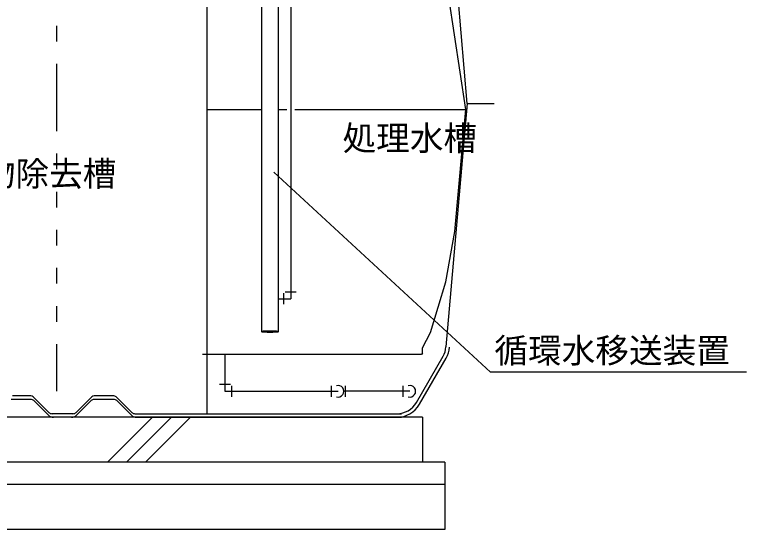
# Model space of a CAD drawing. Units: millimetres, scale not verified. Extents: x -9604 to 7714, y -6452 to 5625.
# Drawn here: x -5521 to -3890, y -3133 to -1985 of the extents above; entities that cross this region are included whole.
import ezdxf
from ezdxf.enums import TextEntityAlignment as Align

# ---------------------------------------------------------------- set-up
doc = ezdxf.new("R2010")
doc.units = ezdxf.units.MM
doc.header["$LTSCALE"] = 30
for name, color, linetype, lineweight in [('0-0_KUTAI', 4, 'Continuous', 25), ('0-1_KIKI', 3, 'Continuous', 25), ('0-2_SEISAKU', 2, 'Continuous', 25), ('0-8_FUTA', 3, 'Continuous', 25), ('0-E_0D', 3, 'Continuous', 25), ('1-1_11', 3, 'Continuous', 25), ('1-4_14', 3, 'Continuous', 25), ('1-6_16', 3, 'Continuous', 25), ('1-8_18', 3, 'Continuous', 25)]:
    doc.layers.add(name, color=color, linetype=linetype, lineweight=lineweight)
doc.styles.add('MS Gothic', font='')
doc.styles.get('MS Gothic').set_extended_font_data('MS Gothic')

msp = doc.modelspace()

# ---------------------------------------------------------------- linework, layer by layer
at = {"layer": '0-0_KUTAI'}
msp.add_lwpolyline([(-3889.51, -2782.28), (-4460.34, -2782.28), (-4943.09, -2336.24)], dxfattribs=at)
at = {"layer": '0-2_SEISAKU'}
for p, q in [((-4611.74, -2882.9), (-6191.74, -2882.9)), ((-5313.78, -2982.9), (-5213.78, -2882.9)), ((-5271.35, -2982.9), (-5171.35, -2882.9)), ((-5228.93, -2982.9), (-5128.93, -2882.9)), ((-4611.74, -2882.9), (-4611.74, -2982.9)), ((-4561.74, -2982.9), (-6241.74, -2982.9)), ((-4561.74, -2982.9), (-4561.74, -3132.9)), ((-4561.74, -3032.9), (-6241.74, -3032.9)), ((-4561.74, -3132.9), (-6241.74, -3132.9))]:
    msp.add_line(p, q, dxfattribs=at)
at = {"layer": '0-8_FUTA'}
for p, q in [((-4514.89, -2196.49), (-4603.91, -1607.51)), ((-5091.72, -2196.49), (-5091.74, -2196.43)), ((-5091.72, -2196.49), (-5091.74, -2196.43)), ((-4970.74, -2196.95), (-5091.74, -2196.95)), ((-4914.23, -2196.95), (-4932.74, -2196.95)), ((-4514.86, -2196.95), (-4896.26, -2196.95)), ((-4516.35, -2196.79), (-4516.39, -2196.49)), ((-4611.77, -2727.79), (-4593.77, -2693.96)), ((-4611.77, -2739.08), (-4613.77, -2742.84)), ((-4611.77, -2739.08), (-4611.77, -2727.79)), ((-4613.77, -2742.84), (-5101.74, -2742.84))]:
    msp.add_line(p, q, dxfattribs=at)
msp.add_lwpolyline([(-4593.77, -2693.96), (-4559.77, -2581.2), (-4539.77, -2468.43), (-4514.85, -2196.79)], dxfattribs=at)
at = {"layer": '0-E_0D'}
for p, q in [((-4905.24, -1452.9), (-4905.24, -2618.6)), ((-4921.03, -2630.87), (-4921.03, -2606.33)), ((-4917.51, -2602.81), (-4892.97, -2602.81)), ((-4932.74, -2618.6), (-4905.24, -2618.6)), ((-5064.51, -2809.11), (-5039.97, -2809.11)), ((-5036.45, -2837.17), (-5036.45, -2812.64)), ((-4815.53, -2812.64), (-4815.53, -2837.17)), ((-4783.95, -2812.64), (-4783.95, -2837.17)), ((-4655.53, -2812.64), (-4655.53, -2837.17)), ((-4639.74, -2824.91), (-4786.94, -2824.91))]:
    msp.add_line(p, q, dxfattribs=at)
msp.add_lwpolyline([(-5052.24, -2742.84), (-5052.24, -2824.91), (-4799.74, -2824.91)], dxfattribs=at)
for centre in [(-4799.74, -2824.91), (-4639.74, -2824.91)]:
    msp.add_arc(centre, 12.8, 253.40184, 106.59816, dxfattribs=at)
at = {"layer": '1-1_11'}
msp.add_line((-4932.74, -2691.83), (-4932.74, -1486.34), dxfattribs=at)
for points in [[(-4970.74, -1541.63), (-4970.74, -1555.35), (-4970.74, -2691.83)], [(-4964.88, -2691.09), (-4966.62, -2691.19), (-4968.09, -2691.3), (-4969.26, -2691.42), (-4970.1, -2691.55), (-4970.59, -2691.69), (-4970.74, -2691.83), (-4970.53, -2691.96)], [(-4964.88, -2691.09), (-4966.62, -2691.19), (-4968.09, -2691.3), (-4969.26, -2691.42), (-4970.1, -2691.55), (-4970.59, -2691.69), (-4970.74, -2691.83), (-4970.53, -2691.96)], [(-4964.88, -2691.09), (-4966.62, -2691.19), (-4968.09, -2691.3), (-4969.26, -2691.42), (-4970.1, -2691.55), (-4970.59, -2691.69), (-4970.74, -2691.83), (-4970.53, -2691.96)], [(-4970.53, -2691.96), (-4969.97, -2692.1), (-4969.08, -2692.23), (-4967.86, -2692.35), (-4966.33, -2692.46), (-4964.54, -2692.56), (-4962.51, -2692.64), (-4960.28, -2692.71), (-4957.89, -2692.77), (-4955.38, -2692.8), (-4952.81, -2692.82), (-4950.22, -2692.82), (-4947.65, -2692.8), (-4945.16, -2692.76), (-4942.8, -2692.7), (-4940.6, -2692.63), (-4938.61, -2692.54), (-4936.86, -2692.44), (-4935.39, -2692.33), (-4934.22, -2692.2), (-4933.39, -2692.07), (-4932.89, -2691.94), (-4932.74, -2691.8), (-4932.95, -2691.67), (-4933.51, -2691.53), (-4934.41, -2691.4), (-4935.63, -2691.28), (-4937.15, -2691.17), (-4938.94, -2691.07), (-4940.97, -2690.99), (-4943.2, -2690.92), (-4945.59, -2690.86), (-4948.1, -2690.83), (-4950.67, -2690.81), (-4953.27, -2690.81), (-4955.83, -2690.83), (-4958.32, -2690.87), (-4960.69, -2690.93), (-4962.88, -2691), (-4964.88, -2691.09)], [(-4970.53, -2691.96), (-4969.97, -2692.1), (-4969.08, -2692.23), (-4967.86, -2692.35), (-4966.33, -2692.46), (-4964.54, -2692.56), (-4962.51, -2692.64), (-4960.28, -2692.71), (-4957.89, -2692.77), (-4955.38, -2692.8), (-4952.81, -2692.82), (-4950.22, -2692.82), (-4947.65, -2692.8), (-4945.16, -2692.76), (-4942.8, -2692.7), (-4940.6, -2692.63), (-4938.61, -2692.54), (-4936.86, -2692.44), (-4935.39, -2692.33), (-4934.22, -2692.2), (-4933.39, -2692.07), (-4932.89, -2691.94), (-4932.74, -2691.8), (-4932.95, -2691.67), (-4933.51, -2691.53), (-4934.41, -2691.4), (-4935.63, -2691.28), (-4937.15, -2691.17), (-4938.94, -2691.07), (-4940.97, -2690.99), (-4943.2, -2690.92), (-4945.59, -2690.86), (-4948.1, -2690.83), (-4950.67, -2690.81), (-4953.27, -2690.81), (-4955.83, -2690.83), (-4958.32, -2690.87), (-4960.69, -2690.93), (-4962.88, -2691), (-4964.88, -2691.09)], [(-4970.53, -2691.96), (-4969.97, -2692.1), (-4969.08, -2692.23), (-4967.86, -2692.35), (-4966.33, -2692.46), (-4964.54, -2692.56), (-4962.51, -2692.64), (-4960.28, -2692.71), (-4957.89, -2692.77), (-4955.38, -2692.8), (-4952.81, -2692.82), (-4950.22, -2692.82), (-4947.65, -2692.8), (-4945.16, -2692.76), (-4942.8, -2692.7), (-4940.6, -2692.63), (-4938.61, -2692.54), (-4936.86, -2692.44), (-4935.39, -2692.33), (-4934.22, -2692.2), (-4933.39, -2692.07), (-4932.89, -2691.94), (-4932.74, -2691.8), (-4932.95, -2691.67), (-4933.51, -2691.53), (-4934.41, -2691.4), (-4935.63, -2691.28), (-4937.15, -2691.17), (-4938.94, -2691.07), (-4940.97, -2690.99), (-4943.2, -2690.92), (-4945.59, -2690.86), (-4948.1, -2690.83), (-4950.67, -2690.81), (-4953.27, -2690.81), (-4955.83, -2690.83), (-4958.32, -2690.87), (-4960.69, -2690.93), (-4962.88, -2691), (-4964.88, -2691.09)], [(-4967.15, -2691.43), (-4968.03, -2691.56), (-4968.57, -2691.69), (-4968.74, -2691.82), (-4968.55, -2691.95)], [(-4967.15, -2691.43), (-4968.03, -2691.56), (-4968.57, -2691.69), (-4968.74, -2691.82), (-4968.55, -2691.95)], [(-4967.15, -2691.43), (-4968.03, -2691.56), (-4968.57, -2691.69), (-4968.74, -2691.82), (-4968.55, -2691.95)], [(-4968.55, -2691.95), (-4968.01, -2692.08), (-4967.12, -2692.2), (-4965.9, -2692.31), (-4964.37, -2692.42), (-4962.58, -2692.51), (-4960.56, -2692.58), (-4958.35, -2692.64), (-4956, -2692.69), (-4953.56, -2692.71), (-4951.08, -2692.71), (-4948.61, -2692.7), (-4946.21, -2692.66), (-4943.93, -2692.61), (-4941.81, -2692.54), (-4939.91, -2692.46), (-4938.26, -2692.36), (-4936.9, -2692.25), (-4935.85, -2692.13), (-4935.14, -2692.01), (-4934.78, -2691.88), (-4934.79, -2691.75), (-4935.16, -2691.62), (-4935.88, -2691.49), (-4936.94, -2691.37), (-4938.31, -2691.26), (-4939.97, -2691.16), (-4941.88, -2691.08), (-4944.01, -2691.01), (-4946.29, -2690.96), (-4948.7, -2690.93), (-4951.16, -2690.92), (-4953.64, -2690.92), (-4956.08, -2690.94), (-4958.43, -2690.99), (-4960.63, -2691.05), (-4962.65, -2691.12), (-4964.43, -2691.22), (-4965.94, -2691.32), (-4967.15, -2691.43)], [(-4968.55, -2691.95), (-4968.01, -2692.08), (-4967.12, -2692.2), (-4965.9, -2692.31), (-4964.37, -2692.42), (-4962.58, -2692.51), (-4960.56, -2692.58), (-4958.35, -2692.64), (-4956, -2692.69), (-4953.56, -2692.71), (-4951.08, -2692.71), (-4948.61, -2692.7), (-4946.21, -2692.66), (-4943.93, -2692.61), (-4941.81, -2692.54), (-4939.91, -2692.46), (-4938.26, -2692.36), (-4936.9, -2692.25), (-4935.85, -2692.13), (-4935.14, -2692.01), (-4934.78, -2691.88), (-4934.79, -2691.75), (-4935.16, -2691.62), (-4935.88, -2691.49), (-4936.94, -2691.37), (-4938.31, -2691.26), (-4939.97, -2691.16), (-4941.88, -2691.08), (-4944.01, -2691.01), (-4946.29, -2690.96), (-4948.7, -2690.93), (-4951.16, -2690.92), (-4953.64, -2690.92), (-4956.08, -2690.94), (-4958.43, -2690.99), (-4960.63, -2691.05), (-4962.65, -2691.12), (-4964.43, -2691.22), (-4965.94, -2691.32), (-4967.15, -2691.43)], [(-4968.55, -2691.95), (-4968.01, -2692.08), (-4967.12, -2692.2), (-4965.9, -2692.31), (-4964.37, -2692.42), (-4962.58, -2692.51), (-4960.56, -2692.58), (-4958.35, -2692.64), (-4956, -2692.69), (-4953.56, -2692.71), (-4951.08, -2692.71), (-4948.61, -2692.7), (-4946.21, -2692.66), (-4943.93, -2692.61), (-4941.81, -2692.54), (-4939.91, -2692.46), (-4938.26, -2692.36), (-4936.9, -2692.25), (-4935.85, -2692.13), (-4935.14, -2692.01), (-4934.78, -2691.88), (-4934.79, -2691.75), (-4935.16, -2691.62), (-4935.88, -2691.49), (-4936.94, -2691.37), (-4938.31, -2691.26), (-4939.97, -2691.16), (-4941.88, -2691.08), (-4944.01, -2691.01), (-4946.29, -2690.96), (-4948.7, -2690.93), (-4951.16, -2690.92), (-4953.64, -2690.92), (-4956.08, -2690.94), (-4958.43, -2690.99), (-4960.63, -2691.05), (-4962.65, -2691.12), (-4964.43, -2691.22), (-4965.94, -2691.32), (-4967.15, -2691.43)]]:
    msp.add_lwpolyline(points, dxfattribs=at)
at = {"layer": '1-4_14'}
for p, q in [((-4511.74, -2182.9), (-4554.92, -1689.29)), ((-4511.74, -2182.9), (-4559.27, -2726.16)), ((-4511.74, -2182.9), (-4451.74, -2182.9)), ((-4625.31, -2849.91), (-4565.78, -2746.8)), ((-4618.38, -2853.91), (-4558.85, -2750.8)), ((-5487.96, -2834.91), (-5525.53, -2834.91)), ((-5302.96, -2834.91), (-5340.53, -2834.91)), ((-5484.96, -2842.91), (-5528.53, -2842.91)), ((-5477.88, -2845.83), (-5445.21, -2878.51)), ((-5477.35, -2839.3), (-5444.67, -2871.98)), ((-5351.14, -2839.3), (-5383.81, -2871.98)), ((-5350.6, -2845.83), (-5383.28, -2878.51)), ((-5299.96, -2842.91), (-5343.53, -2842.91)), ((-5292.88, -2845.83), (-5260.21, -2878.51)), ((-5292.35, -2839.3), (-5259.67, -2871.98)), ((-5390.88, -2874.91), (-5437.6, -2874.91)), ((-5393.88, -2882.91), (-5434.6, -2882.91)), ((-5252.6, -2874.91), (-4658.61, -2874.91)), ((-5249.6, -2882.91), (-4658.61, -2882.91))]:
    msp.add_line(p, q, dxfattribs=at)
for centre, radius, start, end in [((-4609.08, -2721.8), 50, 330, 355), ((-4609.08, -2721.8), 58, 330, 355), ((-5487.96, -2849.91), 15, 45, 90), ((-5340.53, -2849.91), 15, 90, 135), ((-5302.96, -2849.91), 15, 45, 90), ((-5484.96, -2852.91), 10, 45, 90), ((-5343.53, -2852.91), 10, 90, 135), ((-5299.96, -2852.91), 10, 45, 90), ((-4668.61, -2824.91), 50, 270, 330), ((-4668.61, -2824.91), 58, 270, 330), ((-5434.6, -2867.91), 15, 225, 270), ((-5437.6, -2864.91), 10, 225, 270), ((-5393.88, -2867.91), 15, 270, 315), ((-5390.88, -2864.91), 10, 270, 315), ((-5249.6, -2867.91), 15, 225, 270), ((-5252.6, -2864.91), 10, 225, 270)]:
    msp.add_arc(centre, radius, start, end, dxfattribs=at)
at = {"layer": '1-6_16'}
for p, q in [((-5426.74, -2044.9), (-5426.74, -2009.9)), ((-5426.74, -2244.9), (-5426.74, -2094.9)), ((-5426.74, -2329.9), (-5426.74, -2294.9)), ((-5426.74, -2414.9), (-5426.74, -2379.9)), ((-5426.74, -2499.9), (-5426.74, -2464.9)), ((-5426.74, -2584.9), (-5426.74, -2549.9)), ((-5426.74, -2669.9), (-5426.74, -2634.9)), ((-5426.74, -2824.9), (-5426.74, -2719.9))]:
    msp.add_line(p, q, dxfattribs=at)
at = {"layer": '1-8_18'}
msp.add_line((-5091.74, -2874.91), (-5091.74, -1438.78), dxfattribs=at)

# ---------------------------------------------------------------- texts
at = {"layer": '0-1_KIKI', "color": 4, "style": 'MS Gothic'}
for s, p in [('処理水槽', (-4789.81, -2304.28)), ('横向流夾雑物除去槽', (-5969.16, -2383.72)), ('循環水移送装置', (-4451.35, -2778.07))]:
    msp.add_text(s, height=54.99, dxfattribs=at).set_placement(p, align=Align.BOTTOM_LEFT)

doc.saveas('drawing.dxf')
